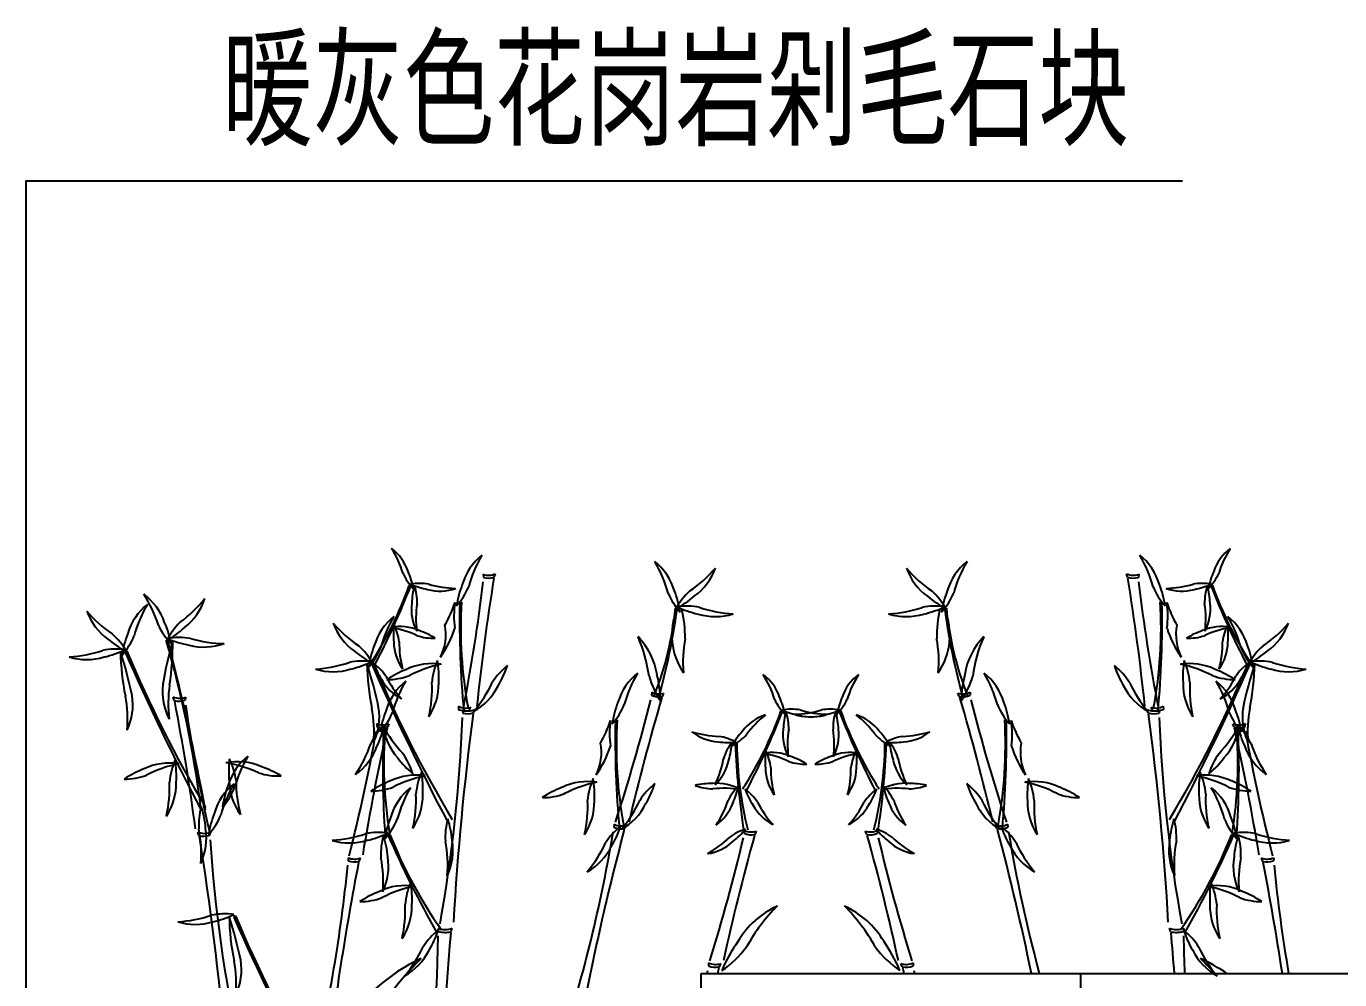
# Model space of a CAD drawing. Extents: x 225307 to 340959, y 27372 to 84205.
# Drawn here: x 310695 to 314152, y 75731 to 78239 of the extents above; entities that cross this region are included whole.
import ezdxf

# ---------------------------------------------------------------- set-up
doc = ezdxf.new("R2010")
doc.units = 0
doc.header["$MEASUREMENT"] = 0
for name, color, linetype in [('4', 4, 'CONTINUOUS'), ('PH', 8, 'CONTINUOUS'), ('WALL', 2, 'CONTINUOUS'), ('道路', 3, 'CONTINUOUS')]:
    doc.layers.add(name, color=color, linetype=linetype)
doc.styles.add('宋体', font='SimSun.ttf', dxfattribs={"width": 0.7})

msp = doc.modelspace()

# ---------------------------------------------------------------- linework, layer by layer
at = {"layer": 'PH', "color": 8}
msp.add_line((313471, 73664.5, 5587.7), (313471, 75747.5, 5587.7), dxfattribs=at)
msp.add_lwpolyline([(310695.1, 73761.5), (310695.1, 77832.2), (313738.4, 77832.2)], dxfattribs=at)
at = {"layer": 'WALL', "color": 251}
for p, q in [((311897.4, 76797.6, 8381.5), (311898.1, 76789.4, 8381.5)), ((311927, 76789.7, 8381.5), (311929.8, 76799.1, 8381.5)), ((313593.3, 76789.7, 8381.5), (313590.5, 76799.1, 8381.5)), ((313622.9, 76797.6, 8381.5), (313622.2, 76789.4, 8381.5)), ((311084.7, 76465.5, 8381.5), (311081.7, 76474.8, 8381.5)), ((311114, 76474.3, 8381.5), (311113.6, 76466.1, 8381.5)), ((312341.2, 76487.5, 8381.5), (312340.9, 76479.2, 8381.5)), ((312369.6, 76475.8, 8381.5), (312373.5, 76484.8, 8381.5)), ((313150.7, 76475.8, 8381.5), (313146.8, 76484.8, 8381.5)), ((313179.1, 76487.5, 8381.5), (313179.4, 76479.2, 8381.5)), ((311832.6, 76450.4, 8381.5), (311832.3, 76442.2, 8381.5)), ((311843, 76440.7, 8381.5), (311843.7, 76432.5, 8381.5)), ((311861, 76438.8, 8381.5), (311864.9, 76447.8, 8381.5)), ((311872.6, 76432.8, 8381.5), (311875.4, 76442.2, 8381.5)), ((313647.7, 76432.8, 8381.5), (313644.9, 76442.2, 8381.5)), ((313659.3, 76438.8, 8381.5), (313655.4, 76447.8, 8381.5)), ((313677.3, 76440.7, 8381.5), (313676.6, 76432.5, 8381.5)), ((313687.7, 76450.4, 8381.5), (313688, 76442.2, 8381.5)), ((311617.4, 76405, 8381.5), (311617.6, 76396.7, 8381.5)), ((311646.4, 76395.3, 8381.5), (311649.8, 76404.5, 8381.5)), ((313873.9, 76395.3, 8381.5), (313870.5, 76404.5, 8381.5)), ((313902.9, 76405, 8381.5), (313902.7, 76396.7, 8381.5)), ((312242.2, 76140.2, 8381.5), (312241.9, 76132, 8381.5)), ((312270.6, 76128.6, 8381.5), (312274.5, 76137.6, 8381.5)), ((312584.7, 76124.3, 8381.5), (312584.5, 76116.1, 8381.5)), ((312935.6, 76124.3, 8381.5), (312935.8, 76116.1, 8381.5)), ((313249.7, 76128.6, 8381.5), (313245.8, 76137.6, 8381.5)), ((313278.1, 76140.2, 8381.5), (313278.4, 76132, 8381.5)), ((311149.5, 76110.3, 8381.5), (311146.4, 76119.6, 8381.5)), ((311178.8, 76119.1, 8381.5), (311178.3, 76110.9, 8381.5)), ((312613.2, 76113.1, 8381.5), (312617, 76122.1, 8381.5)), ((312907.1, 76113.1, 8381.5), (312903.3, 76122.1, 8381.5)), ((311542, 76051.9, 8381.5), (311542.2, 76043.6, 8381.5)), ((311571, 76042.2, 8381.5), (311574.4, 76051.4, 8381.5)), ((313949.3, 76042.2, 8381.5), (313945.9, 76051.4, 8381.5)), ((313978.3, 76051.9, 8381.5), (313978.1, 76043.6, 8381.5)), ((311778.9, 75866.1, 8381.5), (311779.5, 75857.9, 8381.5)), ((311813.5, 75857.4, 8381.5), (311816.3, 75866.8, 8381.5)), ((313706.8, 75857.4, 8381.5), (313704, 75866.8, 8381.5)), ((313741.4, 75866.1, 8381.5), (313740.8, 75857.9, 8381.5)), ((312491, 75775.6, 8381.5), (312490.8, 75767.4, 8381.5)), ((312519.5, 75764.4, 8381.5), (312523.3, 75773.5, 8381.5)), ((313000.8, 75764.4, 8381.5), (312997, 75773.5, 8381.5)), ((313029.3, 75775.6, 8381.5), (313029.5, 75767.4, 8381.5))]:
    msp.add_line(p, q, dxfattribs=at)
for centre, radius, start, end in [((311581.8, 76765.1, 8381.5), 124.8, 18.7282, 53.2485), ((311439.2, 76724.7, 8381.5), 258.7, 16.8797, 32.8577), ((313938.5, 76765.1, 8381.5), 124.8, 126.7515, 161.2718), ((314081.1, 76724.7, 8381.5), 258.7, 147.1423, 163.1203), ((311992.2, 76726.2, 8381.5), 156, 128.8219, 163.3422), ((312172.2, 76682.2, 8381.5), 323.4, 149.2127, 165.1907), ((312251.8, 76709.1, 8381.5), 156, 16.8564, 51.3767), ((312071.9, 76664.4, 8381.5), 323.4, 15.008, 30.986), ((313268.5, 76709.1, 8381.5), 156, 128.6233, 163.1436), ((313448.4, 76664.4, 8381.5), 323.4, 149.014, 164.992), ((313348.1, 76682.2, 8381.5), 323.4, 14.8093, 30.7873), ((313528.1, 76726.2, 8381.5), 156, 16.6578, 51.1781), ((311818.7, 76860.6, 8381.5), 145.4, 204.7451, 223.6751), ((311503, 76720.9, 8381.5), 214.2, 10.5881, 23.1507), ((317813.2, 75830.8, 8381.5), 5964.5, 170.77295, 174.0352), ((311911.9, 76836.1, 8381.5), 41.1, 249.3486, 295.8111), ((311912.1, 76836.8, 8381.5), 49.4, 253.5372, 287.532), ((312261.2, 77021.9, 8381.5), 323.4, 303.9844, 319.9624), ((312361.9, 76866.4, 8381.5), 156, 305.8329, 340.3531), ((313158.4, 76866.4, 8381.5), 156, 199.6469, 234.1671), ((313259.1, 77021.9, 8381.5), 323.4, 220.0376, 236.0156), ((313608.4, 76836.1, 8381.5), 41.1, 244.1889, 290.6514), ((313608.2, 76836.8, 8381.5), 49.4, 252.468, 286.4628), ((307707.1, 75830.8, 8381.5), 5964.5, 5.9648, 9.22705), ((314017.3, 76720.9, 8381.5), 214.2, 156.8493, 169.4119), ((313701.6, 76860.6, 8381.5), 145.4, 316.3249, 335.2549), ((310773.3, 77099.3, 8381.5), 987.1, 327.1444, 340.41), ((309756.7, 77530, 8381.5), 2094.4, 332.351, 338.612), ((311709.6, 76779.2, 8381.5), 11.8, 238.4771, 261.011), ((311712.5, 76781.6, 8381.5), 15.9, 235.481, 250.2856), ((311731, 76628.2, 8381.5), 145.4, 80.8071, 99.7371), ((311791.3, 76968.2, 8381.5), 214.2, 246.65, 259.2126), ((311923.5, 76711.4, 8381.5), 214.2, 164.828, 177.3906), ((311578.5, 76722.7, 8381.5), 145.4, 358.985, 17.915), ((311784, 76878.2, 8381.5), 124.8, 254.7901, 289.3104), ((311830.1, 77019.1, 8381.5), 258.7, 252.9417, 268.9197), ((312092.6, 76674.6, 8381.5), 267.8, 158.9197, 171.4823), ((311691.9, 76834.9, 8381.5), 181.7, 318.3953, 337.3253), ((307339, 77324.4, 8381.5), 4591.4, 348.9717, 353.1594), ((312551.7, 76818.8, 8381.5), 181.7, 202.8734, 221.8034), ((312151.5, 76657.1, 8381.5), 267.8, 8.7163, 21.279), ((312563.2, 76618.4, 8381.5), 181.7, 131.8498, 150.7798), ((312957.1, 76618.4, 8381.5), 181.7, 29.2202, 48.1502), ((313368.8, 76657.1, 8381.5), 267.8, 158.721, 171.2837), ((312968.7, 76818.8, 8381.5), 181.7, 318.1966, 337.1266), ((318181.3, 77324.4, 8381.5), 4591.4, 186.8406, 191.0283), ((313828.4, 76834.9, 8381.5), 181.7, 202.6747, 221.6047), ((313427.7, 76674.6, 8381.5), 267.8, 8.5177, 21.0803), ((313690.2, 77019.1, 8381.5), 258.7, 271.0803, 287.0583), ((313736.3, 76878.2, 8381.5), 124.8, 250.6896, 285.2099), ((313789.3, 76628.2, 8381.5), 145.4, 80.2629, 99.1929), ((313729, 76968.2, 8381.5), 214.2, 280.7874, 293.35), ((313941.8, 76722.7, 8381.5), 145.4, 162.085, 181.015), ((313596.8, 76711.4, 8381.5), 214.2, 2.6094, 15.172), ((313810.7, 76779.2, 8381.5), 11.8, 278.989, 301.5229), ((313807.8, 76781.6, 8381.5), 15.9, 289.7144, 304.519), ((315763.6, 77530, 8381.5), 2094.4, 201.388, 207.649), ((314747, 77099.3, 8381.5), 987.1, 199.59, 212.8556), ((311111.6, 76596.8, 8381.5), 156, 128.8219, 163.3422), ((311291.7, 76552.8, 8381.5), 323.4, 149.2127, 165.1907), ((310911.8, 76619.4, 8381.5), 156, 19.0071, 53.5273), ((310733.7, 76568.1, 8381.5), 323.4, 17.1586, 33.1366), ((310909.5, 76932.4, 8381.5), 323.4, 306.135, 322.113), ((311015.9, 76780.7, 8381.5), 156, 307.9835, 342.5038), ((311833.4, 76705.8, 8381.5), 124.8, 172.9681, 207.4884), ((311979.4, 76680.2, 8381.5), 258.7, 171.1196, 187.0976), ((311509, 76828.5, 8381.5), 331.7, 330.1799, 341.465), ((312051.2, 76687.1, 8381.5), 230.5, 171.0357, 187.8383), ((311831.9, 76738.1, 8381.5), 14.7, 281.0594, 303.5933), ((314413.9, 76674.7, 8381.5), 2578.3, 178.9493, 185.2581), ((311828.2, 76740.9, 8381.5), 19.9, 291.7848, 306.5894), ((313024.4, 76659.3, 8381.5), 1185.8, 176.834, 190.3661), ((312280.2, 76944.2, 8381.5), 267.8, 297.6928, 310.2554), ((312432.6, 76532, 8381.5), 181.7, 78.9353, 97.8653), ((312521.8, 76954.3, 8381.5), 267.8, 244.7783, 257.3409), ((313087.7, 76532, 8381.5), 181.7, 82.1347, 101.0647), ((312998.5, 76954.3, 8381.5), 267.8, 282.6591, 295.2217), ((313240.1, 76944.2, 8381.5), 267.8, 229.7446, 242.3072), ((312495.9, 76659.3, 8381.5), 1185.8, 349.6339, 3.166), ((311106.4, 76674.7, 8381.5), 2578.3, 354.7419, 1.0507), ((313692.1, 76740.9, 8381.5), 19.9, 233.4106, 248.2152), ((313688.4, 76738.1, 8381.5), 14.7, 236.4067, 258.9406), ((314011.3, 76828.5, 8381.5), 331.7, 198.535, 209.8201), ((313469.1, 76687.1, 8381.5), 230.5, 352.1617, 8.9643), ((313540.9, 76680.2, 8381.5), 258.7, 352.9024, 8.8804), ((313686.9, 76705.8, 8381.5), 124.8, 332.5116, 7.0319), ((311001, 76753.7, 8381.5), 156, 199.8455, 234.3658), ((311101.1, 76909.6, 8381.5), 323.4, 220.2362, 236.2142), ((311760.5, 76565.1, 8381.5), 156, 128.8219, 163.3422), ((311940.5, 76521.1, 8381.5), 323.4, 149.2127, 165.1907), ((311554.5, 76791.9, 8381.5), 853.2, 338.4146, 354.3715), ((310583, 76960.3, 8381.5), 1842.7, 344.5834, 352.0465), ((312571.1, 76637.3, 8381.5), 176.8, 157.3422, 214.1156), ((312412, 76721.5, 8381.5), 14.7, 236.6053, 259.1392), ((312415.6, 76724.4, 8381.5), 19.9, 233.6092, 248.4139), ((312111.6, 76632.7, 8381.5), 317.5, 359.1273, 13.4403), ((312509, 76842.1, 8381.5), 156, 252.9184, 287.4387), ((312572.4, 77016.3, 8381.5), 323.4, 251.0699, 267.0479), ((312947.9, 77016.3, 8381.5), 323.4, 272.9521, 288.9301), ((313011.3, 76842.1, 8381.5), 156, 252.5613, 287.0816), ((313408.7, 76632.7, 8381.5), 317.5, 166.5597, 180.8727), ((312949.2, 76637.3, 8381.5), 176.8, 325.8844, 22.6578), ((313108.3, 76721.5, 8381.5), 14.7, 280.8608, 303.3947), ((313104.7, 76724.4, 8381.5), 19.9, 291.5861, 306.3908), ((314937.3, 76960.3, 8381.5), 1842.7, 187.9535, 195.4166), ((313965.8, 76791.9, 8381.5), 853.2, 185.6285, 201.5854), ((313759.8, 76565.1, 8381.5), 156, 16.6578, 51.1781), ((313579.8, 76521.1, 8381.5), 323.4, 14.8093, 30.7873), ((311207.4, 76740.4, 8381.5), 181.7, 205.024, 223.954), ((310813.6, 76563.8, 8381.5), 267.8, 10.867, 23.4296), ((311226.4, 76540.6, 8381.5), 181.7, 134.0004, 152.9304), ((310931.4, 76855.5, 8381.5), 267.8, 299.8434, 312.406), ((311649.8, 76722, 8381.5), 156, 199.8455, 234.3658), ((311750, 76877.9, 8381.5), 323.4, 220.2362, 236.2142), ((311679.3, 76535, 8381.5), 124.8, 66.4421, 100.9623), ((311613.2, 76402.3, 8381.5), 258.7, 64.5936, 80.5716), ((311875.6, 76639.2, 8381.5), 214.2, 172.8867, 185.4493), ((311532.3, 76602.1, 8381.5), 145.4, 7.0437, 25.9737), ((311659, 76447, 8381.5), 214.2, 58.302, 70.8646), ((311669, 76638, 8381.5), 130.3, 333.5131, 11.3142), ((311550.5, 76742.2, 8381.5), 285.7, 325.3688, 342.3695), ((313969.8, 76742.2, 8381.5), 285.7, 197.6305, 214.6312), ((313851.3, 76638, 8381.5), 130.3, 168.6858, 206.4869), ((313861.3, 76447, 8381.5), 214.2, 109.1354, 121.698), ((313841, 76535, 8381.5), 124.8, 79.0377, 113.5579), ((313907.1, 76402.3, 8381.5), 258.7, 99.4284, 115.4064), ((313988, 76602.1, 8381.5), 145.4, 154.0263, 172.9563), ((313644.7, 76639.2, 8381.5), 214.2, 354.5507, 7.1133), ((313770.3, 76877.9, 8381.5), 323.4, 303.7858, 319.7638), ((313870.5, 76722, 8381.5), 156, 305.6342, 340.1545), ((311082.4, 76831.8, 8381.5), 267.8, 229.9433, 242.5059), ((310800.5, 76505.1, 8381.5), 181.7, 29.4188, 48.3488), ((311212, 76545.2, 8381.5), 267.8, 158.9197, 171.4823), ((310811.4, 76705.5, 8381.5), 181.7, 318.3953, 337.3253), ((312137.2, 76325.9, 8381.5), 1097.8, 164.2867, 170.4886), ((308117, 75784.1, 8381.5), 3064.1, 7.5006, 15.916), ((311071.5, 76637.9, 8381.5), 14.7, 238.7559, 261.2899), ((311075, 76640.9, 8381.5), 19.9, 235.7599, 250.5645), ((311099.1, 76449.3, 8381.5), 181.7, 81.086, 100.016), ((311172.5, 76874.6, 8381.5), 267.8, 246.9289, 259.4915), ((304638.5, 74963.3, 8381.5), 6640, 10.5315, 14.4625), ((310383.7, 76612.6, 8381.5), 696.8, 351.2156, 0.8738), ((311163.8, 76762.1, 8381.5), 156, 255.069, 289.5893), ((311220.7, 76938.4, 8381.5), 323.4, 253.2206, 269.1986), ((311449.4, 76473.4, 8381.5), 181.7, 29.4188, 48.3488), ((311860.9, 76513.5, 8381.5), 267.8, 158.9197, 171.4823), ((311787.1, 76621.1, 8381.5), 124.8, 181.0268, 215.547), ((311935.3, 76616.2, 8381.5), 258.7, 179.1783, 195.1563), ((311768, 76774.6, 8381.5), 145.4, 252.459, 271.389), ((312170.5, 76503.4, 8381.5), 187.2, 9.4632, 43.9835), ((311949.5, 76478, 8381.5), 388.1, 7.6148, 23.5928), ((312746.8, 76567.6, 8381.5), 323.4, 169.2479, 185.2259), ((312773.5, 76567.6, 8381.5), 323.4, 354.7741, 10.7521), ((313349.8, 76503.4, 8381.5), 187.2, 136.0165, 170.5368), ((313570.8, 76478, 8381.5), 388.1, 156.4072, 172.3852), ((313752.3, 76774.6, 8381.5), 145.4, 268.611, 287.541), ((313585, 76616.2, 8381.5), 258.7, 344.8437, 0.8217), ((313733.2, 76621.1, 8381.5), 124.8, 324.453, 358.9732), ((313659.4, 76513.5, 8381.5), 267.8, 8.5177, 21.0803), ((314070.9, 76473.4, 8381.5), 181.7, 131.6512, 150.5812), ((310790, 76902.9, 8381.5), 323.4, 273.1507, 289.1287), ((310854, 76728.9, 8381.5), 156, 252.76, 287.2803), ((310931.4, 76419.1, 8381.5), 181.7, 82.3333, 101.2633), ((310840.7, 76841, 8381.5), 267.8, 282.8577, 295.4204), ((311639.5, 76611.6, 8381.5), 696.8, 181.4755, 191.1337), ((309899.2, 76253.3, 8381.5), 1097.8, 11.8607, 18.0626), ((310951.4, 76608.7, 8381.5), 14.7, 281.0594, 303.5933), ((310947.7, 76611.5, 8381.5), 19.9, 291.7848, 306.5894), ((317194, 79338.4, 8381.5), 6816.2, 203.75643, 207.63629), ((313924.8, 77832.1, 8381.5), 3212.5, 202.6401, 210.8586), ((311731.3, 76800.2, 8381.5), 267.8, 229.9433, 242.5059), ((311460.2, 76673.8, 8381.5), 181.7, 318.3953, 337.3253), ((314060.1, 76673.8, 8381.5), 181.7, 202.6747, 221.6047), ((313789, 76800.2, 8381.5), 267.8, 297.4941, 310.0567), ((311438.8, 76871.2, 8381.5), 323.4, 273.1507, 289.1287), ((311502.8, 76697.3, 8381.5), 156, 252.76, 287.2803), ((311580.3, 76387.4, 8381.5), 181.7, 82.3333, 101.2633), ((311489.6, 76809.4, 8381.5), 267.8, 282.8577, 295.4204), ((312288.4, 76579.9, 8381.5), 696.8, 181.4755, 191.1337), ((310548.1, 76221.6, 8381.5), 1097.8, 11.8607, 18.0626), ((311600.2, 76577, 8381.5), 14.7, 281.0594, 303.5933), ((311596.6, 76579.8, 8381.5), 19.9, 291.7848, 306.5894), ((317842.9, 79306.8, 8381.5), 6816.2, 203.75643, 207.63629), ((311809.5, 76638.2, 8381.5), 214.2, 200.3247, 212.8873), ((311522, 76447, 8381.5), 145.4, 34.4817, 53.4117), ((314573.7, 77800.4, 8381.5), 3212.5, 202.6401, 210.8586), ((311792.5, 76297.5, 8381.5), 267.8, 111.2058, 123.7684), ((311763.2, 76406.5, 8381.5), 156, 81.1081, 115.6283), ((311851.7, 76243.8, 8381.5), 323.4, 101.4988, 117.4768), ((311943.8, 76497, 8381.5), 181.7, 156.0967, 175.0267), ((311513.3, 76527.8, 8381.5), 267.8, 356.6211, 9.1837), ((312074.8, 76415.4, 8381.5), 181.7, 128.6587, 147.5887), ((311707, 76641.2, 8381.5), 267.8, 329.1831, 341.7457), ((313813.3, 76641.2, 8381.5), 267.8, 198.2543, 210.8169), ((313445.5, 76415.4, 8381.5), 181.7, 32.4113, 51.3413), ((310946.6, 77800.4, 8381.5), 3212.5, 329.1414, 337.3599), ((307677.4, 79306.8, 8381.5), 6816.2, 332.36371, 336.24357), ((313757.1, 76406.5, 8381.5), 156, 64.3717, 98.8919), ((313668.6, 76243.8, 8381.5), 323.4, 62.5232, 78.5012), ((314007, 76527.8, 8381.5), 267.8, 170.8163, 183.3789), ((313576.5, 76497, 8381.5), 181.7, 4.9733, 23.9033), ((313727.8, 76297.5, 8381.5), 267.8, 56.2316, 68.7942), ((313998.3, 76447, 8381.5), 145.4, 126.5883, 145.5183), ((313710.8, 76638.2, 8381.5), 214.2, 327.1127, 339.6753), ((314972.2, 76221.6, 8381.5), 1097.8, 161.9374, 168.1393), ((313920.1, 76577, 8381.5), 14.7, 236.4067, 258.9406), ((313923.7, 76579.8, 8381.5), 19.9, 233.4106, 248.2152), ((313231.9, 76579.9, 8381.5), 696.8, 348.8663, 358.5245), ((313940, 76387.4, 8381.5), 181.7, 78.7367, 97.6667), ((314030.7, 76809.4, 8381.5), 267.8, 244.5796, 257.1423), ((314017.5, 76697.3, 8381.5), 156, 252.7197, 287.24), ((314081.5, 76871.2, 8381.5), 323.4, 250.8713, 266.8493), ((311209.4, 76489, 8381.5), 156, 173.247, 207.7673), ((311392.1, 76457.8, 8381.5), 323.4, 171.3985, 187.3765), ((311739.4, 76581.3, 8381.5), 124.8, 208.4648, 242.9851), ((311873.1, 76645.2, 8381.5), 258.7, 206.6163, 222.5943), ((311791.6, 76394.9, 8381.5), 156, 128.8219, 163.3422), ((311641.6, 76701.8, 8381.5), 181.7, 270.6814, 289.6114), ((311971.6, 76351, 8381.5), 323.4, 149.2127, 165.1907), ((311439.8, 76496.4, 8381.5), 323.4, 346.9141, 2.8921), ((311624.7, 76509.2, 8381.5), 156, 326.5234, 1.0436), ((311627.2, 76647.1, 8381.5), 323.4, 319.4761, 335.4541), ((311797.2, 76573.3, 8381.5), 156, 299.0853, 333.6056), ((312401.8, 76416, 8381.5), 156, 128.8219, 163.3422), ((312581.8, 76372, 8381.5), 323.4, 149.2127, 165.1907), ((312544.3, 76587.7, 8381.5), 218, 195.4802, 214.4101), ((312043.2, 76457, 8381.5), 321.3, 1.3231, 13.8857), ((312559.8, 76433.9, 8381.5), 124.8, 18.7282, 53.2485), ((312417.2, 76393.5, 8381.5), 258.7, 16.8797, 32.8577), ((312960.5, 76433.9, 8381.5), 124.8, 126.7515, 161.2718), ((313103.1, 76393.5, 8381.5), 258.7, 147.1423, 163.1203), ((313477.1, 76457, 8381.5), 321.3, 166.1143, 178.6769), ((312976, 76587.7, 8381.5), 218, 325.5899, 344.5198), ((313118.5, 76416, 8381.5), 156, 16.6578, 51.1781), ((312938.5, 76372, 8381.5), 323.4, 14.8093, 30.7873), ((313723.1, 76573.3, 8381.5), 156, 206.3944, 240.9147), ((313893.1, 76647.1, 8381.5), 323.4, 204.5459, 220.5239), ((313895.6, 76509.2, 8381.5), 156, 178.9564, 213.4766), ((314080.5, 76496.4, 8381.5), 323.4, 177.1079, 193.0859), ((313878.7, 76701.8, 8381.5), 181.7, 250.3886, 269.3186), ((313728.7, 76394.9, 8381.5), 156, 16.6578, 51.1781), ((313548.7, 76351, 8381.5), 323.4, 14.8093, 30.7873), ((313647.2, 76645.2, 8381.5), 258.7, 317.4057, 333.3837), ((313780.9, 76581.3, 8381.5), 124.8, 297.0149, 331.5352), ((310638.3, 76415.6, 8381.5), 323.4, 354.9728, 10.9508), ((310819.6, 76454.2, 8381.5), 156, 334.582, 9.1023), ((311098.5, 76512.3, 8381.5), 41.1, 245.8503, 292.3127), ((318087.7, 74782, 8381.5), 5964.5, 163.52495, 166.7872), ((312360.7, 76524.4, 8381.5), 49.4, 246.2892, 280.284), ((312360.4, 76523.7, 8381.5), 41.1, 242.1006, 288.5631), ((312481.1, 76389.8, 8381.5), 214.2, 10.5881, 23.1507), ((313039.2, 76389.8, 8381.5), 214.2, 156.8493, 169.4119), ((313159.9, 76523.7, 8381.5), 41.1, 251.4369, 297.8994), ((313159.6, 76524.4, 8381.5), 49.4, 259.716, 293.7108), ((307432.6, 74782, 8381.5), 5964.5, 13.2128, 16.47505), ((311098.2, 76513, 8381.5), 49.4, 254.1293, 288.1241), ((305228.8, 75336.3, 8381.5), 5964.5, 7.62612, 10.88837), ((315655.3, 77133.1, 8381.5), 4591.4, 188.5019, 192.6896), ((311287.2, 76383.9, 8381.5), 323.4, 354.9728, 10.9508), ((311468.5, 76422.5, 8381.5), 156, 334.582, 9.1023), ((311892, 76343.4, 8381.5), 267.8, 158.9197, 171.4823), ((311852.1, 76487.4, 8381.5), 49.4, 246.2892, 280.284), ((311851.8, 76486.7, 8381.5), 41.1, 242.1006, 288.5631), ((311857.5, 76479.1, 8381.5), 41.1, 249.3486, 295.8111), ((312502.2, 76364.4, 8381.5), 267.8, 158.9197, 171.4823), ((312101.5, 76524.7, 8381.5), 181.7, 318.3953, 337.3253), ((307885.7, 77585.2, 8381.5), 4591.4, 341.7237, 345.9114), ((311751.3, 76768.2, 8381.5), 987.1, 327.1444, 340.41), ((310734.7, 77198.8, 8381.5), 2094.4, 332.351, 338.612), ((312796.8, 76529.5, 8381.5), 145.4, 204.7451, 223.6751), ((312687.6, 76448.1, 8381.5), 11.8, 238.4771, 261.011), ((312690.5, 76450.4, 8381.5), 15.9, 235.481, 250.2856), ((312709.1, 76297.1, 8381.5), 145.4, 80.8071, 99.7371), ((312769.4, 76637, 8381.5), 214.2, 246.65, 259.2126), ((312901.5, 76380.2, 8381.5), 214.2, 164.828, 177.3906), ((312556.5, 76391.6, 8381.5), 145.4, 358.985, 17.915), ((312712.1, 76687.9, 8381.5), 258.7, 271.0803, 287.0583), ((312808.2, 76687.9, 8381.5), 258.7, 252.9417, 268.9197), ((312811.2, 76297.1, 8381.5), 145.4, 80.2629, 99.1929), ((312750.9, 76637, 8381.5), 214.2, 280.7874, 293.35), ((312963.8, 76391.6, 8381.5), 145.4, 162.085, 181.015), ((312618.8, 76380.2, 8381.5), 214.2, 2.6094, 15.172), ((312723.5, 76529.5, 8381.5), 145.4, 316.3249, 335.2549), ((312832.7, 76448.1, 8381.5), 11.8, 278.989, 301.5229), ((312829.8, 76450.4, 8381.5), 15.9, 289.7144, 304.519), ((314785.6, 77198.8, 8381.5), 2094.4, 201.388, 207.649), ((313769, 76768.2, 8381.5), 987.1, 199.59, 212.8556), ((317634.6, 77585.2, 8381.5), 4591.4, 194.0886, 198.2763), ((313418.8, 76524.7, 8381.5), 181.7, 202.6747, 221.6047), ((313018.1, 76364.4, 8381.5), 267.8, 8.5177, 21.0803), ((313662.8, 76479.1, 8381.5), 41.1, 244.1889, 290.6514), ((313668.5, 76486.7, 8381.5), 41.1, 251.4369, 297.8994), ((313668.2, 76487.4, 8381.5), 49.4, 259.716, 293.7108), ((313628.3, 76343.4, 8381.5), 267.8, 8.5177, 21.0803), ((314051.8, 76422.5, 8381.5), 156, 170.8977, 205.418), ((314233.1, 76383.9, 8381.5), 323.4, 169.0492, 185.0272), ((311634.1, 76442.5, 8381.5), 41.1, 245.9665, 292.4289), ((311491.3, 76503.7, 8381.5), 181.7, 318.3953, 337.3253), ((307924.6, 76573.8, 8381.5), 3921.7, 349.7759, 357.7624), ((319183.9, 75459.2, 8381.5), 7376.7, 172.43555, 176.71304), ((311857.7, 76479.9, 8381.5), 49.4, 253.5372, 287.532), ((311918.5, 76518.3, 8381.5), 331.7, 330.1799, 341.465), ((312460.8, 76376.9, 8381.5), 230.5, 171.0357, 187.8383), ((312241.5, 76427.9, 8381.5), 14.7, 281.0594, 303.5933), ((314823.5, 76364.5, 8381.5), 2578.3, 178.9493, 185.2581), ((312237.8, 76430.7, 8381.5), 19.9, 291.7848, 306.5894), ((313434, 76349.1, 8381.5), 1185.8, 176.834, 190.3661), ((312679, 76308.8, 8381.5), 124.8, 107.8222, 142.3425), ((312800.8, 76224.4, 8381.5), 258.7, 128.213, 144.191), ((312758.3, 76547, 8381.5), 124.8, 250.6896, 285.2099), ((312762, 76547, 8381.5), 124.8, 254.7901, 289.3104), ((312841.3, 76308.8, 8381.5), 124.8, 37.6575, 72.1778), ((312719.5, 76224.4, 8381.5), 258.7, 35.809, 51.787), ((312086.3, 76349.1, 8381.5), 1185.8, 349.6339, 3.166), ((310696.8, 76364.5, 8381.5), 2578.3, 354.7419, 1.0507), ((313278.8, 76427.9, 8381.5), 14.7, 236.4067, 258.9406), ((313282.5, 76430.7, 8381.5), 19.9, 233.4106, 248.2152), ((313059.5, 76376.9, 8381.5), 230.5, 352.1617, 8.9643), ((313601.8, 76518.3, 8381.5), 331.7, 198.535, 209.8201), ((313662.6, 76479.9, 8381.5), 49.4, 252.468, 286.4628), ((306336.4, 75459.2, 8381.5), 7376.7, 3.28696, 7.56445), ((317595.7, 76573.8, 8381.5), 3921.7, 182.2376, 190.2241), ((314029, 76503.7, 8381.5), 181.7, 202.6747, 221.6047), ((313886.2, 76442.5, 8381.5), 41.1, 247.5711, 294.0335), ((307098, 77199.8, 8381.5), 4591.4, 345.5895, 349.7772), ((317465.8, 75090.8, 8381.5), 5964.5, 167.39077, 170.65301), ((311764.4, 76270.8, 8381.5), 181.7, 134.7516, 153.6816), ((311634.3, 76443.2, 8381.5), 49.4, 250.1551, 284.1498), ((311374.7, 76456.2, 8381.5), 267.8, 335.276, 347.8387), ((314175.6, 76287.4, 8381.5), 2542.3, 177.6712, 184.0246), ((311788.3, 76419.3, 8381.5), 156, 187.2855, 221.8058), ((311919.9, 76549.7, 8381.5), 323.4, 207.6762, 223.6542), ((311631.3, 76406.9, 8381.5), 14.7, 281.0594, 303.5933), ((311627.6, 76409.7, 8381.5), 19.9, 291.7848, 306.5894), ((312803.9, 76302.3, 8381.5), 1167.7, 175.517, 189.1538), ((312524.4, 76481.4, 8381.5), 124.8, 231.7603, 266.2806), ((312526.5, 76629.7, 8381.5), 258.7, 252.151, 268.129), ((312493.5, 76227.8, 8381.5), 145.4, 61.3336, 80.2636), ((312739.2, 76241.5, 8381.5), 214.2, 137.92, 150.4826), ((312485.9, 76476.1, 8381.5), 145.4, 297.3956, 316.3256), ((312811.4, 76374.7, 8381.5), 124.8, 172.9681, 207.4884), ((312957.4, 76349.1, 8381.5), 258.7, 171.1196, 187.0976), ((312562.9, 76349.1, 8381.5), 258.7, 352.9024, 8.8804), ((312708.9, 76374.7, 8381.5), 124.8, 332.5116, 7.0319), ((313034.4, 76476.1, 8381.5), 145.4, 223.6744, 242.6044), ((312781.1, 76241.5, 8381.5), 214.2, 29.5174, 42.08), ((313026.9, 76227.8, 8381.5), 145.4, 99.7364, 118.6664), ((312993.8, 76629.7, 8381.5), 258.7, 271.871, 287.849), ((312995.9, 76481.4, 8381.5), 124.8, 273.7194, 308.2397), ((313600.4, 76549.7, 8381.5), 323.4, 316.3458, 332.3238), ((313732, 76419.3, 8381.5), 156, 318.1942, 352.7145), ((312716.4, 76302.3, 8381.5), 1167.7, 350.8462, 4.483), ((313886, 76443.2, 8381.5), 49.4, 255.8502, 289.8449), ((308054.5, 75090.8, 8381.5), 5964.5, 9.34699, 12.60923), ((311344.7, 76287.4, 8381.5), 2542.3, 355.9754, 2.3288), ((313889, 76406.9, 8381.5), 14.7, 236.4067, 258.9406), ((313892.7, 76409.7, 8381.5), 19.9, 233.4106, 248.2152), ((314145.6, 76456.2, 8381.5), 267.8, 192.1613, 204.724), ((313755.9, 76270.8, 8381.5), 181.7, 26.3184, 45.2484), ((318422.3, 77199.8, 8381.5), 4591.4, 190.2228, 194.4105), ((311294.8, 76453.7, 8381.5), 323.4, 325.569, 341.547), ((311471.6, 76398.4, 8381.5), 156, 305.1783, 339.6986), ((312078.6, 76327.8, 8381.5), 130.3, 333.5131, 11.3142), ((311960.1, 76432, 8381.5), 285.7, 325.3688, 342.3695), ((312546.7, 76568.9, 8381.5), 214.2, 261.8581, 274.4207), ((312668.4, 76267.7, 8381.5), 145.4, 143.1557, 162.0857), ((312338.4, 76368.9, 8381.5), 214.2, 343.6801, 356.2427), ((312562.7, 76363.7, 8381.5), 11.8, 260.0597, 282.5936), ((312560.8, 76366.8, 8381.5), 15.9, 270.7851, 285.5897), ((314653.5, 76440.3, 8381.5), 2094.4, 182.4587, 188.7197), ((313552.2, 76362.7, 8381.5), 987.1, 180.6607, 193.9263), ((312853.6, 76308.1, 8381.5), 214.2, 172.8867, 185.4493), ((312510.4, 76271, 8381.5), 145.4, 7.0437, 25.9737), ((313009.9, 76271, 8381.5), 145.4, 154.0263, 172.9563), ((312666.7, 76308.1, 8381.5), 214.2, 354.5507, 7.1133), ((311968.1, 76362.7, 8381.5), 987.1, 346.0737, 359.3393), ((310866.8, 76440.3, 8381.5), 2094.4, 351.2803, 357.5413), ((312957.6, 76363.7, 8381.5), 11.8, 257.4064, 279.9403), ((312959.5, 76366.8, 8381.5), 15.9, 254.4103, 269.2149), ((312973.6, 76568.9, 8381.5), 214.2, 265.5793, 278.1419), ((313181.9, 76368.9, 8381.5), 214.2, 183.7573, 196.3199), ((312851.9, 76267.7, 8381.5), 145.4, 17.9143, 36.8443), ((313560.2, 76432, 8381.5), 285.7, 197.6305, 214.6312), ((313441.7, 76327.8, 8381.5), 130.3, 168.6858, 206.4869), ((314048.7, 76398.4, 8381.5), 156, 200.3014, 234.8217), ((314225.5, 76453.7, 8381.5), 323.4, 198.453, 214.431), ((311072.3, 76144.9, 8381.5), 156, 81.1081, 115.6283), ((311160.9, 75982.1, 8381.5), 323.4, 101.4988, 117.4768), ((311252.9, 76235.3, 8381.5), 181.7, 156.0967, 175.0267), ((310822.5, 76266.2, 8381.5), 267.8, 356.6211, 9.1837), ((311251.1, 76148.5, 8381.5), 156, 66.7209, 101.2412), ((311169.2, 75982.3, 8381.5), 323.4, 64.8725, 80.8505), ((311376, 76197.6, 8381.5), 156, 128.8219, 163.3422), ((311495.7, 76280, 8381.5), 267.8, 173.1655, 185.7282), ((311066.9, 76231.5, 8381.5), 181.7, 7.3226, 26.2526), ((311556, 76153.6, 8381.5), 323.4, 149.2127, 165.1907), ((311884.8, 76477.9, 8381.5), 267.8, 217.3833, 229.9459), ((311538.6, 76220.2, 8381.5), 181.7, 16.8589, 35.7888), ((312275.4, 76357.6, 8381.5), 258.7, 333.9731, 349.9511), ((312421.8, 76334.4, 8381.5), 124.8, 313.5823, 348.1026), ((312657.4, 76203.9, 8381.5), 124.8, 66.4421, 100.9623), ((312591.3, 76071.2, 8381.5), 258.7, 64.5936, 80.5716), ((312746.1, 76443.5, 8381.5), 145.4, 252.459, 271.389), ((312637, 76115.9, 8381.5), 214.2, 58.302, 70.8646), ((312883.3, 76115.9, 8381.5), 214.2, 109.1354, 121.698), ((312774.2, 76443.5, 8381.5), 145.4, 268.611, 287.541), ((312862.9, 76203.9, 8381.5), 124.8, 79.0377, 113.5579), ((312929, 76071.2, 8381.5), 258.7, 99.4284, 115.4064), ((313098.5, 76334.4, 8381.5), 124.8, 191.8974, 226.4177), ((313244.9, 76357.6, 8381.5), 258.7, 190.0489, 206.0269), ((313981.7, 76220.2, 8381.5), 181.7, 144.2112, 163.1411), ((313635.5, 76477.9, 8381.5), 267.8, 310.0541, 322.6167), ((311101.7, 76035.9, 8381.5), 267.8, 111.2058, 123.7684), ((310950.7, 76440.1, 8381.5), 181.7, 270.6814, 289.6114), ((311360.5, 76448.6, 8381.5), 181.7, 252.7379, 271.6679), ((311226.2, 76038.4, 8381.5), 267.8, 58.5808, 71.1435), ((311721.2, 76113.2, 8381.5), 156, 81.1081, 115.6283), ((311809.8, 75950.4, 8381.5), 323.4, 101.4988, 117.4768), ((311901.8, 76203.6, 8381.5), 181.7, 156.0967, 175.0267), ((311471.4, 76234.5, 8381.5), 267.8, 356.6211, 9.1837), ((312765.1, 76290, 8381.5), 124.8, 181.0268, 215.547), ((312913.3, 76285.1, 8381.5), 258.7, 179.1783, 195.1563), ((312607, 76285.1, 8381.5), 258.7, 344.8437, 0.8217), ((312755.2, 76290, 8381.5), 124.8, 324.453, 358.9732), ((313799.1, 76113.2, 8381.5), 156, 64.3717, 98.8919), ((313710.5, 75950.4, 8381.5), 323.4, 62.5232, 78.5012), ((314048.9, 76234.5, 8381.5), 267.8, 170.8163, 183.3789), ((313618.5, 76203.6, 8381.5), 181.7, 4.9733, 23.9033), ((310748.9, 76234.7, 8381.5), 323.4, 346.9141, 2.8921), ((310933.8, 76247.6, 8381.5), 156, 326.5234, 1.0436), ((311339.6, 76124.9, 8381.5), 156, 128.8219, 163.3422), ((311519.7, 76080.9, 8381.5), 323.4, 149.2127, 165.1907), ((311476.4, 76146, 8381.5), 267.8, 158.9197, 171.4823), ((311075.7, 76306.3, 8381.5), 181.7, 318.3953, 337.3253), ((311385.2, 76256.8, 8381.5), 156, 181.3056, 215.8259), ((311570.5, 76251.6, 8381.5), 323.4, 179.4572, 195.4352), ((311750.6, 76004.2, 8381.5), 267.8, 111.2058, 123.7684), ((311599.6, 76408.5, 8381.5), 181.7, 270.6814, 289.6114), ((311803.9, 76114.5, 8381.5), 156, 128.8219, 163.3422), ((311984, 76070.5, 8381.5), 323.4, 149.2127, 165.1907), ((312202.1, 75987.4, 8381.5), 267.8, 111.2058, 123.7684), ((312172.8, 76096.3, 8381.5), 156, 81.1081, 115.6283), ((312261.3, 75933.6, 8381.5), 323.4, 101.4988, 117.4768), ((312353.4, 76186.8, 8381.5), 181.7, 156.0967, 175.0267), ((311922.9, 76217.7, 8381.5), 267.8, 356.6211, 9.1837), ((312463.1, 76104.9, 8381.5), 181.7, 128.6587, 147.5887), ((312095.3, 76330.7, 8381.5), 267.8, 329.1831, 341.7457), ((312502.8, 76033.1, 8381.5), 214.2, 90.2061, 102.7687), ((312505.9, 76378.3, 8381.5), 145.4, 249.6817, 268.6117), ((312512.1, 76122.9, 8381.5), 124.8, 60.1084, 94.6286), ((312531.6, 75975.9, 8381.5), 258.7, 80.4991, 96.4771), ((312672.9, 76138.6, 8381.5), 145.4, 135.097, 154.027), ((312360.3, 76285.1, 8381.5), 214.2, 335.6214, 348.184), ((312787.6, 76307, 8381.5), 214.2, 200.3247, 212.8873), ((312500.1, 76115.9, 8381.5), 145.4, 34.4817, 53.4117), ((313020.2, 76115.9, 8381.5), 145.4, 126.5883, 145.5183), ((312732.7, 76307, 8381.5), 214.2, 327.1127, 339.6753), ((313008.2, 76122.9, 8381.5), 124.8, 85.3714, 119.8916), ((312988.7, 75975.9, 8381.5), 258.7, 83.5229, 99.5009), ((313160, 76285.1, 8381.5), 214.2, 191.816, 204.3786), ((312847.4, 76138.6, 8381.5), 145.4, 25.973, 44.903), ((313014.4, 76378.3, 8381.5), 145.4, 271.3883, 290.3183), ((313017.5, 76033.1, 8381.5), 214.2, 77.2313, 89.7939), ((313425, 76330.7, 8381.5), 267.8, 198.2543, 210.8169), ((313057.2, 76104.9, 8381.5), 181.7, 32.4113, 51.3413), ((313347.5, 76096.3, 8381.5), 156, 64.3717, 98.8919), ((313259, 75933.6, 8381.5), 323.4, 62.5232, 78.5012), ((313597.4, 76217.7, 8381.5), 267.8, 170.8163, 183.3789), ((313166.9, 76186.8, 8381.5), 181.7, 4.9733, 23.9033), ((313318.2, 75987.4, 8381.5), 267.8, 56.2316, 68.7942), ((313716.4, 76114.5, 8381.5), 156, 16.6578, 51.1781), ((313536.3, 76070.5, 8381.5), 323.4, 14.8093, 30.7873), ((313920.7, 76408.5, 8381.5), 181.7, 250.3886, 269.3186), ((313769.7, 76004.2, 8381.5), 267.8, 56.2316, 68.7942), ((311397.8, 76203, 8381.5), 323.4, 346.9141, 2.8921), ((311582.7, 76215.9, 8381.5), 156, 326.5234, 1.0436), ((312051.2, 76391.6, 8381.5), 181.7, 270.6814, 289.6114), ((311849.4, 76186.2, 8381.5), 323.4, 346.9141, 2.8921), ((312034.3, 76199, 8381.5), 156, 326.5234, 1.0436), ((312015.6, 76336.7, 8381.5), 323.4, 319.4761, 335.4541), ((312185.5, 76262.9, 8381.5), 156, 299.0853, 333.6056), ((312296.3, 76282.7, 8381.5), 258.7, 325.9144, 341.8924), ((312438.1, 76239.3, 8381.5), 124.8, 305.5237, 340.0439), ((312851.2, 76314.1, 8381.5), 258.7, 206.6163, 222.5943), ((312669.1, 76314.1, 8381.5), 258.7, 317.4057, 333.3837), ((313082.2, 76239.3, 8381.5), 124.8, 199.9561, 234.4763), ((313224, 76282.7, 8381.5), 258.7, 198.1076, 214.0856), ((313334.8, 76262.9, 8381.5), 156, 206.3944, 240.9147), ((313504.7, 76336.7, 8381.5), 323.4, 204.5459, 220.5239), ((313486.1, 76199, 8381.5), 156, 178.9564, 213.4766), ((313670.9, 76186.2, 8381.5), 323.4, 177.1079, 193.0859), ((313469.1, 76391.6, 8381.5), 181.7, 250.3886, 269.3186), ((313937.6, 76215.9, 8381.5), 156, 178.9564, 213.4766), ((314122.5, 76203, 8381.5), 323.4, 177.1079, 193.0859), ((311330.7, 76137.5, 8381.5), 181.7, 164.4513, 183.3813), ((310900.4, 76105.6, 8381.5), 267.8, 4.9757, 17.5383), ((311440, 76073.3, 8381.5), 267.8, 158.9197, 171.4823), ((311039.4, 76233.6, 8381.5), 181.7, 318.3953, 337.3253), ((311904.3, 76062.9, 8381.5), 267.8, 158.9197, 171.4823), ((312717.4, 76250.2, 8381.5), 124.8, 208.4648, 242.9851), ((312802.9, 76250.2, 8381.5), 124.8, 297.0149, 331.5352), ((313616, 76062.9, 8381.5), 267.8, 8.5177, 21.0803), ((310832.2, 76063.7, 8381.5), 323.4, 355.2687, 11.2467), ((311013.2, 76103.3, 8381.5), 156, 334.8779, 9.3982), ((311503.7, 76223.2, 8381.5), 181.7, 318.3953, 337.3253), ((311979.6, 76105.9, 8381.5), 181.7, 164.4513, 183.3813), ((311549.2, 76073.9, 8381.5), 267.8, 4.9757, 17.5383), ((319400.6, 74240.4, 8381.5), 7376.7, 165.18755, 169.46504), ((312373.2, 75993.5, 8381.5), 181.7, 128.6587, 147.5887), ((312005.5, 76219.3, 8381.5), 267.8, 329.1831, 341.7457), ((312261.7, 76177.2, 8381.5), 49.4, 246.2892, 280.284), ((312261.4, 76176.5, 8381.5), 41.1, 242.1006, 288.5631), ((312632.4, 75988.6, 8381.5), 145.4, 107.659, 126.589), ((312422.4, 76262.7, 8381.5), 214.2, 308.1834, 320.746), ((312603.3, 76160.9, 8381.5), 41.1, 242.9748, 289.4373), ((312917, 76160.9, 8381.5), 41.1, 250.5627, 297.0252), ((313097.9, 76262.7, 8381.5), 214.2, 219.254, 231.8166), ((312887.9, 75988.6, 8381.5), 145.4, 53.411, 72.341), ((313258.9, 76176.5, 8381.5), 41.1, 251.4369, 297.8994), ((313258.6, 76177.2, 8381.5), 49.4, 259.716, 293.7108), ((306119.7, 74240.4, 8381.5), 7376.7, 11.78902, 14.81245), ((313514.8, 76219.3, 8381.5), 267.8, 198.2543, 210.8169), ((313147.1, 75993.5, 8381.5), 181.7, 32.4113, 51.3413), ((313971.1, 76073.9, 8381.5), 267.8, 162.4617, 175.0243), ((313540.7, 76105.9, 8381.5), 181.7, 356.6187, 15.5487), ((314016.6, 76223.2, 8381.5), 181.7, 202.6747, 221.6047), ((311163.2, 76157.1, 8381.5), 41.1, 245.8503, 292.3127), ((311163, 76157.8, 8381.5), 49.4, 254.1293, 288.1241), ((303869.4, 74925.2, 8381.5), 7376.7, 4.94828, 9.22577), ((315091.7, 76365.7, 8381.5), 3921.7, 183.8989, 191.8854), ((311482.3, 76420.6, 8381.5), 323.4, 273.1507, 289.1287), ((311546.3, 76246.6, 8381.5), 156, 252.76, 287.2803), ((311623.7, 75936.8, 8381.5), 181.7, 82.3333, 101.2633), ((311533, 76358.7, 8381.5), 267.8, 282.8577, 295.4204), ((311810.1, 76061.7, 8381.5), 181.7, 164.1554, 183.0854), ((311379.5, 76032, 8381.5), 267.8, 4.6798, 17.2424), ((311643.7, 76126.4, 8381.5), 14.7, 281.0594, 303.5933), ((311640, 76129.2, 8381.5), 19.9, 291.7848, 306.5894), ((314049.3, 77152.4, 8381.5), 2617.9, 203.4584, 209.7194), ((312798.9, 76568.6, 8381.5), 1233.9, 201.6604, 214.926), ((311481, 76032.1, 8381.5), 323.4, 355.2687, 11.2467), ((311662.1, 76071.6, 8381.5), 156, 334.8779, 9.3982), ((308371.9, 76766.6, 8381.5), 3921.7, 342.5279, 350.5144), ((311925.7, 76225.3, 8381.5), 323.4, 319.4761, 335.4541), ((312364.5, 76290, 8381.5), 258.7, 298.4764, 314.4544), ((312470.3, 76186.1, 8381.5), 124.8, 278.0856, 312.6059), ((308112.9, 77153.9, 8381.5), 4591.4, 342.5979, 346.7856), ((318356.6, 74506.7, 8381.5), 5964.5, 164.39915, 167.6614), ((312603.6, 76161.6, 8381.5), 49.4, 247.1634, 281.1582), ((312916.7, 76161.6, 8381.5), 49.4, 258.8418, 292.8366), ((307163.7, 74506.7, 8381.5), 5964.5, 12.3386, 15.60085), ((317407.4, 77153.9, 8381.5), 4591.4, 193.2144, 197.4021), ((313050, 76186.1, 8381.5), 124.8, 227.3941, 261.9144), ((313155.8, 76290, 8381.5), 258.7, 225.5456, 241.5236), ((317148.4, 76766.6, 8381.5), 3921.7, 189.4856, 195.0617), ((313594.6, 76225.3, 8381.5), 323.4, 204.5459, 220.5239), ((313858.2, 76071.6, 8381.5), 156, 170.6018, 205.1221), ((314039.3, 76032.1, 8381.5), 323.4, 168.7533, 184.7313), ((312721.4, 76568.6, 8381.5), 1233.9, 325.074, 338.3396), ((311471, 77152.4, 8381.5), 2617.9, 330.2806, 336.5416), ((313876.6, 76126.4, 8381.5), 14.7, 236.4067, 258.9406), ((313880.3, 76129.2, 8381.5), 19.9, 233.4106, 248.2152), ((313896.6, 75936.8, 8381.5), 181.7, 78.7367, 97.6667), ((313987.3, 76358.7, 8381.5), 267.8, 244.5796, 257.1423), ((314140.8, 76032, 8381.5), 267.8, 162.7576, 175.3202), ((313710.2, 76061.7, 8381.5), 181.7, 356.9146, 15.8446), ((313974, 76246.6, 8381.5), 156, 252.7197, 287.24), ((314038, 76420.6, 8381.5), 323.4, 250.8713, 266.8493), ((312095.7, 76151.5, 8381.5), 156, 299.0853, 333.6056), ((313424.6, 76151.5, 8381.5), 156, 206.3944, 240.9147), ((307638.3, 76415.9, 8381.5), 3921.7, 346.3937, 354.3802), ((318812.2, 74638.9, 8381.5), 7376.7, 169.05337, 173.33085), ((311558.7, 76089.4, 8381.5), 41.1, 245.9665, 292.4289), ((311559, 76090.1, 8381.5), 49.4, 250.1551, 284.1498), ((311311.1, 75990.5, 8381.5), 323.4, 354.9728, 10.9508), ((311492.4, 76029.2, 8381.5), 156, 334.582, 9.1023), ((314027.9, 76029.2, 8381.5), 156, 170.8977, 205.418), ((314209.2, 75990.5, 8381.5), 323.4, 169.0492, 185.0272), ((313961.6, 76089.4, 8381.5), 41.1, 247.5711, 294.0335), ((313961.3, 76090.1, 8381.5), 49.4, 255.8502, 289.8449), ((306708.1, 74638.9, 8381.5), 7376.7, 8.64301, 10.94663), ((317882, 76415.9, 8381.5), 3921.7, 185.6198, 189.8125), ((311873.1, 75913.1, 8381.5), 181.7, 156.0967, 175.0267), ((311442.7, 75944, 8381.5), 267.8, 356.6211, 9.1837), ((314077.6, 75944, 8381.5), 267.8, 170.8163, 183.3789), ((313647.2, 75913.1, 8381.5), 181.7, 4.9733, 23.9033), ((311721.9, 75713.7, 8381.5), 267.8, 111.2058, 123.7684), ((311692.5, 75822.7, 8381.5), 156, 81.1081, 115.6283), ((311781.1, 75659.9, 8381.5), 323.4, 101.4988, 117.4768), ((313827.8, 75822.7, 8381.5), 156, 64.3717, 98.8919), ((313739.2, 75659.9, 8381.5), 323.4, 62.5232, 78.5012), ((313798.4, 75713.7, 8381.5), 267.8, 56.2316, 68.7942), ((311570.9, 76118, 8381.5), 181.7, 270.6814, 289.6114), ((311369.1, 75912.6, 8381.5), 323.4, 346.9141, 2.8921), ((311554, 75925.4, 8381.5), 156, 326.5234, 1.0436), ((312769.4, 75712.1, 8381.5), 234, 114.633, 149.1532), ((313015, 75582, 8381.5), 485.1, 135.0237, 151.0017), ((312750.9, 75712.1, 8381.5), 234, 30.8468, 65.367), ((312505.3, 75582, 8381.5), 485.1, 28.9983, 44.9763), ((313966.3, 75925.4, 8381.5), 156, 178.9564, 213.4766), ((314151.2, 75912.6, 8381.5), 323.4, 177.1079, 193.0859), ((313949.4, 76118, 8381.5), 181.7, 250.3886, 269.3186), ((311076, 76206.3, 8381.5), 323.4, 273.1507, 289.1287), ((311140, 76032.3, 8381.5), 156, 252.76, 287.2803), ((311217.5, 75722.5, 8381.5), 181.7, 82.3333, 101.2633), ((311126.8, 76144.4, 8381.5), 267.8, 282.8577, 295.4204), ((311925.6, 75915, 8381.5), 696.8, 181.4755, 191.1337), ((310185.3, 75556.7, 8381.5), 1097.8, 11.8607, 18.0626), ((311237.4, 75912.1, 8381.5), 14.7, 281.0594, 303.5933), ((311233.7, 75914.9, 8381.5), 19.9, 291.7848, 306.5894), ((317480.1, 78641.8, 8381.5), 6816.2, 203.75643, 207.63629), ((314210.8, 77135.5, 8381.5), 3212.5, 202.6401, 210.8586), ((311893, 75719.9, 8381.5), 181.7, 128.6587, 147.5887), ((311525.2, 75945.7, 8381.5), 267.8, 329.1831, 341.7457), ((311796.7, 75917.3, 8381.5), 54.2, 250.823, 291.1886), ((311797.5, 75923.2, 8381.5), 67.8, 254.6053, 283.5982), ((319626, 75146.6, 8381.5), 7845.8, 174.82054, 178.96818), ((313723.6, 75917.3, 8381.5), 54.2, 248.8114, 289.177), ((313722.8, 75923.2, 8381.5), 67.8, 256.4018, 285.3947), ((305894.3, 75146.6, 8381.5), 7845.8, 4.39279, 5.17946), ((313995.1, 75945.7, 8381.5), 267.8, 198.2543, 210.8169), ((313627.3, 75719.9, 8381.5), 181.7, 32.4113, 51.3413), ((311445.4, 75951.6, 8381.5), 323.4, 319.4761, 335.4541), ((307656.1, 75907.6, 8381.5), 4123.6, 351.3566, 359.1451), ((312896.4, 75600.2, 8381.5), 401.6, 144.7307, 157.2933), ((312372.7, 75980.6, 8381.5), 272.5, 304.2063, 323.1363), ((313147.6, 75980.6, 8381.5), 272.5, 216.8637, 235.7937), ((312623.9, 75600.2, 8381.5), 401.6, 22.7067, 35.2693), ((317864.2, 75907.6, 8381.5), 4123.6, 180.8549, 182.2247), ((314074.9, 75951.6, 8381.5), 323.4, 204.5459, 220.5239), ((310924.4, 75719, 8381.5), 323.4, 354.9728, 10.9508), ((311105.6, 75757.6, 8381.5), 156, 334.582, 9.1023), ((311929.4, 75361.1, 8381.5), 468, 114.633, 149.1532), ((312420.7, 75100.8, 8381.5), 970.2, 135.0237, 151.0017), ((311615.4, 75877.8, 8381.5), 156, 299.0853, 333.6056), ((313904.9, 75877.8, 8381.5), 156, 206.3944, 240.9147), ((313590.9, 75361.1, 8381.5), 468, 55.6525, 65.367), ((313099.6, 75100.8, 8381.5), 970.2, 41.8052, 44.9763), ((308611.6, 76342.8, 8381.5), 3921.7, 351.2685, 351.3886), ((312509.9, 75812.9, 8381.5), 49.4, 247.1634, 281.1582), ((312509.7, 75812.2, 8381.5), 41.1, 242.9748, 289.4373), ((319677.6, 73985.2, 8381.5), 7376.7, 166.06175, 166.17815), ((313010.6, 75812.2, 8381.5), 41.1, 250.5627, 297.0252), ((313010.4, 75812.9, 8381.5), 49.4, 258.8418, 292.8366), ((305842.7, 73985.2, 8381.5), 7376.7, 13.82185, 13.93825), ((316908.7, 76342.8, 8381.5), 3921.7, 188.6114, 188.7315)]:
    msp.add_arc(centre, radius, start, end, dxfattribs=at)
at = {"layer": '道路', "color": 2}
for p, q in [((312471, 75747.5, 5587.7), (330470.8, 75747.5, 5587.7)), ((312471, 73664.5, 5587.7), (312471, 75747.5, 5587.7))]:
    msp.add_line(p, q, dxfattribs=at)

# ---------------------------------------------------------------- texts
at = {"layer": '4', "style": '宋体', "width": 0.7}
msp.add_text('暖灰色花岗岩剁毛石块', height=250, dxfattribs=at).set_placement((311210.6, 77951.6, 4021.6))

doc.saveas('drawing.dxf')
